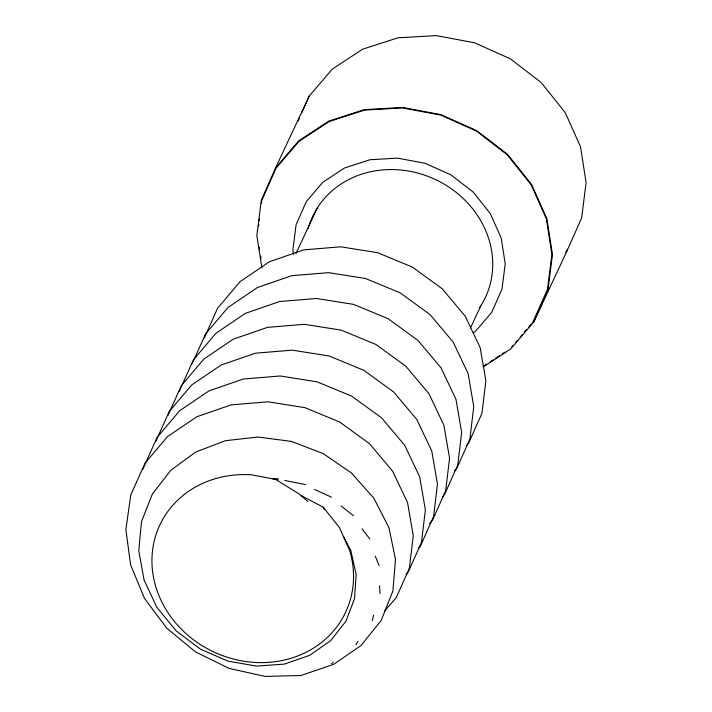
<?xml version="1.0" encoding="UTF-8"?>
<svg xmlns="http://www.w3.org/2000/svg" width="712" height="712" viewBox="0 0 712 712"><rect width="100%" height="100%" fill="white"/><g stroke="black" fill="none" stroke-linecap="round" stroke-linejoin="round"><path stroke-width="1.07" d="M258.581 226.06L258.857 223.906M259.266 220.684L259.542 218.54M261.455 203.499L261.722 201.354M372.358 620.668L373.64 615.132M277.582 480.493L278.17 478.687L272.927 478.882M483.11 367.063L510.673 348.969L533.724 322.011L567.366 250.179L581.624 217.97L586.109 182.699L580.52 146.779L565.239 112.656L541.307 82.654L510.362 58.811L474.495 42.764L436.171 35.6L397.99 37.807L362.55 49.235L332.282 69.109L309.231 96.067L275.58 167.899L261.331 200.117L256.845 235.378L261.856 267.587M261.865 200.277L276.06 168.183L299.022 141.323L329.184 121.53L364.491 110.138L402.529 107.939L440.719 115.077L476.444 131.07L507.282 154.815L531.125 184.711L546.344 218.709L551.907 254.495L547.439 289.633L532.745 322.313M298.248 120.889L299.565 117.907M301.763 112.95L309.231 96.067M533.724 322.011L547.973 289.802L552.459 254.531L546.869 218.611L531.588 184.488L507.665 154.477L476.711 130.643L440.853 114.596L402.52 107.432L364.339 109.639L328.908 121.067L298.631 140.94L275.58 167.899M142.898 469.083L157.085 437.408L179.629 410.753L209.017 390.87L243.299 379.033L280.154 375.981L317.116 381.837L351.692 396.148L381.579 417.846L404.745 445.383L419.671 476.826L425.367 509.934L421.468 542.393L408.288 571.914L406.134 574.37M155.883 441.271L169.189 411.572L191.733 384.925L221.12 365.034L255.394 353.205L292.258 350.144L329.22 356.009L363.805 370.311L393.674 392.009L416.849 419.555L431.775 450.99L437.471 484.107L433.572 516.565L420.392 546.086L418.238 548.534M167.988 415.434L181.293 385.744L203.828 359.088L233.225 339.206L267.498 327.369L304.362 324.316L341.324 330.172L375.9 344.475L405.778 366.182L428.953 393.718L443.879 425.162L449.566 458.27L445.676 490.728L432.495 520.25L429.621 523.516M179.202 391.582L193.388 359.907L215.932 333.26L245.328 313.369L279.602 301.532L316.457 298.479L353.419 304.344L388.004 318.647L417.882 340.345L441.057 367.89L455.974 399.325L461.67 432.433L457.772 464.9L444.591 494.422L442.437 496.869M192.187 363.77L205.492 334.079L228.036 307.424L257.424 287.541L291.697 275.704L328.561 272.651L365.523 278.508L400.1 292.81L429.977 314.517L453.152 342.054L468.078 373.488L473.774 406.605L469.876 439.064L456.695 468.585L454.541 471.033M204.291 337.942L217.587 308.243L240.131 281.596L269.528 261.704L303.802 249.868L340.656 246.815L377.618 252.68L412.203 266.982L442.081 288.68L465.256 316.226L480.182 347.661L485.869 380.769L481.979 413.227L468.799 442.757L466.645 445.205M296.014 253.401L317.24 208.091M470.472 327.921L480.849 305.768M355.955 644.716L357.94 641.512M565.631 252.217L567.366 250.179M511.688 346.949L513.085 345.302M515.897 342.018L517.304 340.372M520.107 337.087L522.216 334.631M524.317 332.166L526.426 329.7M528.535 327.235L531.339 323.951M384.702 610.816L396.192 597.751L409.364 568.229L413.263 535.771L407.575 502.654L392.65 471.219L369.475 443.674L339.597 421.976L305.012 407.673L268.05 401.808L231.195 404.87L196.921 416.707L167.525 436.59L144.981 463.236L130.794 494.911L125.89 529.523L130.572 564.794L144.492 598.383L166.653 628.073L195.524 651.925L229.095 668.39L265.051 676.4L300.9 675.501L333.67 664.358L361.029 645.526L381.187 620.463L392.89 591.031L395.489 559.365L388.957 527.708L373.88 498.24L351.434 472.991L323.257 453.624L291.359 441.387L257.958 437.026L225.321 440.71L195.631 452.084L170.809 470.267L152.43 493.923L141.572 521.389L139.694 540.123L138.796 550.768L144.082 580.066L156.88 607.345L176.14 630.85L200.375 649.122L227.813 661.083L256.489 666.112L284.417 664.082L309.684 655.334L330.617 640.684L345.881 621.3L354.54 598.667L356.16 574.459L350.776 550.394L343.326 536.314M331.676 663.611L333.154 662.365M473.115 333.02L475.207 331.65L491.761 312.283L501.996 289.143L505.217 263.805L501.203 238.004L490.23 213.493L473.044 191.937L450.803 174.814L425.046 163.279L397.518 158.135L370.089 159.719L344.635 167.934L322.883 182.21L306.329 201.576L296.094 224.716L292.872 250.046L293.531 254.291M483.804 365.968L486.572 364.152M490.265 361.732L493.024 359.916M495.792 358.1L499.477 355.68M502.245 353.864L505.013 352.048M284.72 480.467L305.706 484.632M314.508 489.429L331.472 497.181M301.158 495.632L323.248 507.149L339.49 527.663L349.823 550.963A102.635 92.017 25.1 0 1 271.317 662.133A102.635 92.017 25.1 0 1 152.412 569.929A102.635 92.017 25.1 0 1 251.648 474.833L275.669 479.407L299.894 494.448L307.78 501.488M341.075 505.929L353.472 515.693M362.016 528.776L369.866 539.046M323.248 507.149L324.236 509.142M375.295 556.152L379.104 565.657M259.266 247.447L259.604 249.636M260.628 256.204L260.966 258.394M379.434 585.789L380.11 593.577M308.207 228.507A95.39 85.511 25.1 0 1 434.721 179.21A95.39 85.511 25.1 0 1 479.692 307.54"/></g></svg>
